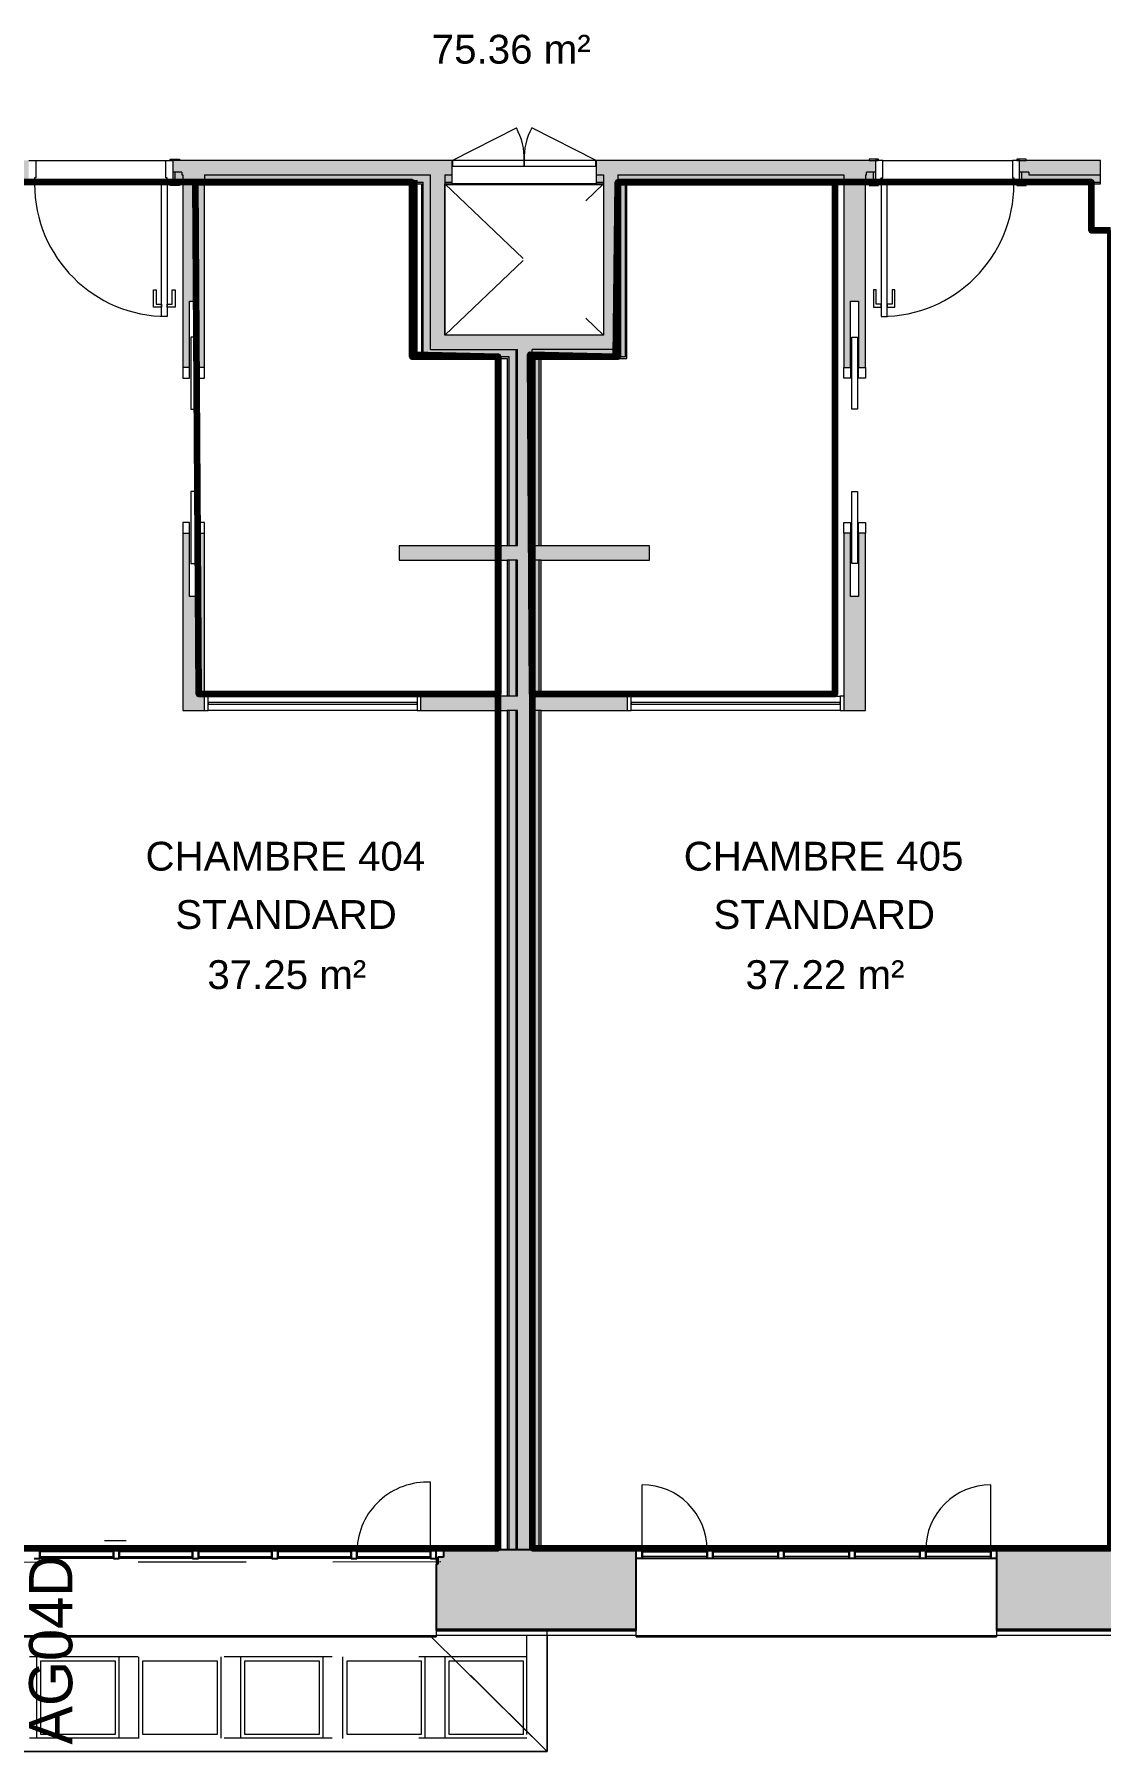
# Model space of a CAD drawing. Header units: metres. Extents: x -227.9 to -141.2, y 39.1 to 91.1.
# Drawn here: x -210.08 to -202.68, y 39.07 to 50.99 of the extents above; entities that cross this region are included whole.
import ezdxf

# ---------------------------------------------------------------- set-up
doc = ezdxf.new("R2010")
doc.units = ezdxf.units.M
doc.linetypes.add('JIS_02_0.7', pattern=[1.35, 0.75, -0.6])
for name, color, linetype, lineweight in [('A-AREA-IDEN', 7, 'Continuous', 9), ('A-DOOR', 7, 'Continuous', 5), ('A-FLOR', 7, 'Continuous', 5), ('A-GLAZ', 7, 'Continuous', 5), ('A-WALL', 7, 'Continuous', 5), ('A-WALL-PATT', 7, 'Continuous', 13), ('G-ANNO-SYMB', 7, 'Continuous', 9), ('I-WALL', 7, 'Continuous', 5)]:
    doc.layers.add(name, color=color, linetype=linetype, lineweight=lineweight)
doc.layers.add('A-DETL', color=94, linetype='Continuous', lineweight=5, true_color=0x00a600)
doc.layers.add('A-DETL-MBND', color=9, linetype='Continuous', lineweight=5, true_color=0xc0c0c0)
doc.layers.add('Chambre', color=40, linetype='Continuous')
doc.layers.add('SDB', color=230, linetype='Continuous')
doc.styles.add('Arial_1', font='arial.ttf', dxfattribs={"height": 0.2})
doc.styles.add('Stencil', font='STENCIL.TTF', dxfattribs={"height": 0.3})

msp = doc.modelspace()

# ---------------------------------------------------------------- hatches: boundary and pattern name
at = {"layer": 'A-WALL', "true_color": 0x808080}
h = msp.add_hatch(color=8, dxfattribs=at)
h.paths.add_polyline_path([(-227.865, 39.92), (-226.843, 39.92), (-226.843, 40.37), (-226.853, 40.37), (-226.853, 40.42), (-226.893, 40.42), (-226.893, 40.47), (-227.865, 40.47), (-227.865, 40.281)])
h.paths.add_polyline_path([(-223.493, 39.92), (-222.152, 39.92), (-222.152, 40.37), (-222.162, 40.37), (-222.162, 40.42), (-222.202, 40.42), (-222.202, 40.47), (-223.443, 40.47), (-223.443, 40.42), (-223.483, 40.42), (-223.483, 40.37), (-223.493, 40.37), (-223.493, 40.281)])
h.paths.add_polyline_path([(-207.292, 39.92), (-205.904, 39.92), (-205.904, 40.37), (-205.914, 40.37), (-205.914, 40.42), (-205.954, 40.42), (-205.954, 40.47), (-207.242, 40.47), (-207.242, 40.42), (-207.282, 40.42), (-207.282, 40.37), (-207.292, 40.37), (-207.292, 40.281)])
h.paths.add_polyline_path([(-203.404, 39.92), (-201.797, 39.92), (-201.797, 40.47), (-203.354, 40.47), (-203.354, 40.42), (-203.394, 40.42), (-203.394, 40.37), (-203.404, 40.37), (-203.404, 40.281)])
h.paths.add_polyline_path([(-190.97, 39.92), (-190.97, 40.37), (-190.98, 40.37), (-190.98, 40.42), (-191.02, 40.42), (-191.02, 40.47), (-192.12, 40.47), (-192.12, 40.42), (-192.16, 40.42), (-192.16, 40.37), (-192.17, 40.37), (-192.17, 39.92)])
h.paths.add_polyline_path([(-188.47, 39.92), (-187.171, 39.92), (-187.171, 40.37), (-187.181, 40.37), (-187.181, 40.42), (-187.221, 40.42), (-187.221, 40.47), (-188.42, 40.47), (-188.42, 40.42), (-188.46, 40.42), (-188.46, 40.37), (-188.47, 40.37), (-188.47, 40.281)])
h.paths.add_polyline_path([(-168.917, 39.92), (-168.917, 40.37), (-168.927, 40.37), (-168.927, 40.42), (-168.967, 40.42), (-168.967, 40.47), (-170.088, 40.47), (-170.088, 40.42), (-170.128, 40.42), (-170.128, 40.37), (-170.138, 40.37), (-170.138, 39.92), (-169.839, 39.92), (-169.839, 40.371), (-169.239, 40.371), (-169.239, 39.92)])
h.paths.add_polyline_path([(-166.417, 39.92), (-164.82, 39.92), (-164.82, 40.37), (-164.83, 40.37), (-164.83, 40.42), (-164.87, 40.42), (-164.87, 40.47), (-166.367, 40.47), (-166.367, 40.42), (-166.407, 40.42), (-166.407, 40.37), (-166.417, 40.37), (-166.417, 40.281)])
h.paths.add_polyline_path([(-152.826, 39.92), (-150.359, 39.92), (-150.359, 40.37), (-150.369, 40.37), (-150.369, 40.42), (-150.409, 40.42), (-150.409, 40.47), (-153.119, 40.47), (-153.119, 40.42), (-153.159, 40.42), (-153.159, 40.37), (-153.168, 40.37), (-153.168, 39.92)])
h = msp.add_hatch(color=8, dxfattribs=at)
h.paths.add_polyline_path([(-205.914, 40.37), (-205.904, 40.37), (-205.904, 40.47), (-205.954, 40.47), (-205.954, 40.42), (-205.914, 40.42), (-205.914, 40.41)])
h.paths.add_polyline_path([(-203.394, 40.37), (-203.394, 40.42), (-203.354, 40.42), (-203.354, 40.47), (-203.404, 40.47), (-203.404, 40.37)])
h = msp.add_hatch(color=8, dxfattribs=at)
h.paths.add_polyline_path([(-227.865, 39.91), (-226.843, 39.91), (-226.843, 39.92), (-227.865, 39.92)])
h.paths.add_polyline_path([(-223.493, 39.91), (-222.152, 39.91), (-222.152, 39.92), (-223.493, 39.92)])
h.paths.add_polyline_path([(-207.292, 39.91), (-205.904, 39.91), (-205.904, 39.92), (-207.292, 39.92)])
h.paths.add_polyline_path([(-203.404, 39.91), (-201.797, 39.91), (-201.797, 39.92), (-203.404, 39.92)])
h.paths.add_polyline_path([(-192.17, 39.91), (-190.97, 39.91), (-190.97, 39.92), (-192.17, 39.92)])
h.paths.add_polyline_path([(-188.47, 39.91), (-187.171, 39.91), (-187.171, 39.92), (-188.47, 39.92)])
h.paths.add_polyline_path([(-168.917, 39.91), (-168.917, 39.92), (-169.239, 39.92), (-169.239, 39.91)])
h.paths.add_polyline_path([(-169.839, 39.91), (-169.839, 39.92), (-170.138, 39.92), (-170.138, 39.91)])
h.paths.add_polyline_path([(-166.417, 39.91), (-164.82, 39.91), (-164.82, 39.92), (-166.417, 39.92)])
h.paths.add_polyline_path([(-152.826, 39.91), (-150.359, 39.91), (-150.359, 39.92), (-153.168, 39.92), (-153.168, 39.91)])
at = {"layer": 'A-WALL-PATT', "lineweight": 5, "true_color": 0xaaaaaa}
h = msp.add_hatch(color=253, dxfattribs=at)
h.paths.add_polyline_path([(-206.727, 40.47), (-206.727, 46.296), (-206.737, 46.296), (-206.737, 40.47)])
h.paths.add_polyline_path([(-206.727, 46.396), (-206.727, 47.339), (-206.737, 47.339), (-206.737, 46.396)])
h.paths.add_polyline_path([(-206.727, 47.439), (-206.727, 48.802), (-206.737, 48.802), (-206.737, 47.439)])
at = {"layer": 'I-WALL', "true_color": 0xaaaaaa}
h = msp.add_hatch(color=253, dxfattribs=at)
h.paths.add_polyline_path([(-210.182, 50.014), (-210.182, 50.032), (-210.119, 50.032), (-210.119, 50.114), (-210.807, 50.114), (-210.807, 50.014), (-210.387, 50.014)])
h.paths.add_polyline_path([(-209.056, 50.014), (-207.182, 50.014), (-207.182, 50.114), (-209.119, 50.114), (-209.119, 50.032), (-209.056, 50.032)])
h.paths.add_polyline_path([(-206.132, 50.014), (-204.307, 50.014), (-204.307, 50.032), (-204.244, 50.032), (-204.244, 50.114), (-206.182, 50.114), (-206.182, 50.014)])
h.paths.add_polyline_path([(-202.682, 50.014), (-202.682, 50.114), (-203.244, 50.114), (-203.244, 50.032), (-203.181, 50.032), (-203.181, 50.014)])
h = msp.add_hatch(color=253, dxfattribs=at)
h.paths.add_polyline_path([(-209.05, 49.964), (-209.05, 50.014), (-209.056, 50.014), (-209.056, 50.032), (-209.106, 50.032), (-209.106, 49.964)])
h.paths.add_polyline_path([(-210.807, 49.964), (-210.132, 49.964), (-210.132, 50.032), (-210.182, 50.032), (-210.182, 50.014), (-210.807, 50.014)])
h.paths.add_polyline_path([(-208.9, 49.964), (-207.332, 49.964), (-207.332, 50.014), (-208.9, 50.014)])
h.paths.add_polyline_path([(-205.982, 49.964), (-204.464, 49.964), (-204.464, 50.014), (-206.032, 50.014), (-206.032, 49.964)])
h.paths.add_polyline_path([(-207.232, 49.964), (-207.182, 49.964), (-207.182, 50.014), (-207.232, 50.014)])
h.paths.add_polyline_path([(-204.257, 49.964), (-204.257, 50.032), (-204.307, 50.032), (-204.307, 50.014), (-204.314, 50.014), (-204.314, 49.964)])
h.paths.add_polyline_path([(-206.182, 49.964), (-206.132, 49.964), (-206.132, 50.014), (-206.182, 50.014)])
h.paths.add_polyline_path([(-203.231, 49.964), (-202.682, 49.964), (-202.682, 50.014), (-203.181, 50.014), (-203.181, 50.032), (-203.231, 50.032)])
h = msp.add_hatch(color=253, dxfattribs=at)
h.paths.add_polyline_path([(-209.119, 49.951), (-209.05, 49.951), (-209.05, 49.964), (-209.106, 49.964), (-209.106, 50.032), (-209.119, 50.032), (-209.119, 49.994)])
h.paths.add_polyline_path([(-210.807, 49.951), (-210.119, 49.951), (-210.119, 50.032), (-210.132, 50.032), (-210.132, 49.964), (-210.807, 49.964)])
h.paths.add_polyline_path([(-208.9, 49.951), (-207.382, 49.951), (-207.382, 49.964), (-208.9, 49.964)])
h.paths.add_polyline_path([(-207.182, 49.951), (-207.182, 49.964), (-207.232, 49.964), (-207.232, 49.951)])
h.paths.add_polyline_path([(-206.132, 49.951), (-206.132, 49.964), (-206.182, 49.964), (-206.182, 49.951)])
h.paths.add_polyline_path([(-204.314, 49.951), (-204.244, 49.951), (-204.244, 50.032), (-204.257, 50.032), (-204.257, 49.964), (-204.314, 49.964)])
h.paths.add_polyline_path([(-203.244, 49.951), (-202.682, 49.951), (-202.682, 49.964), (-203.231, 49.964), (-203.231, 50.032), (-203.244, 50.032), (-203.244, 49.994)])
h.paths.add_polyline_path([(-205.969, 49.951), (-204.464, 49.951), (-204.464, 49.964), (-205.982, 49.964), (-205.982, 49.951)])
h = msp.add_hatch(color=253, dxfattribs=at)
h.paths.add_polyline_path([(-209.05, 46.296), (-208.9, 46.296), (-208.9, 47.527), (-208.948, 47.527), (-208.948, 47.087), (-209.003, 47.087), (-209.003, 47.527), (-209.05, 47.527), (-209.05, 46.711)])
h.paths.add_polyline_path([(-208.948, 48.677), (-208.9, 48.677), (-208.9, 50.014), (-209.05, 50.014), (-209.05, 48.677), (-209.003, 48.677), (-209.003, 49.137), (-208.948, 49.137), (-208.948, 48.854)])
for points in [[(-207.382, 48.739), (-207.382, 49.951), (-207.395, 49.951), (-207.395, 48.739)], [(-207.332, 48.752), (-207.332, 49.964), (-207.382, 49.964), (-207.382, 48.752)], [(-207.332, 48.802), (-207.232, 48.802), (-207.232, 50.014), (-207.332, 50.014), (-207.332, 49.925)], [(-206.032, 48.902), (-206.032, 50.014), (-206.132, 50.014), (-206.132, 48.902)], [(-206.032, 48.802), (-205.982, 48.802), (-205.982, 49.964), (-206.032, 49.964), (-206.032, 48.854)], [(-205.982, 48.752), (-205.969, 48.752), (-205.969, 49.951), (-205.982, 49.951), (-205.982, 48.802)], [(-207.098, 48.802), (-206.032, 48.802), (-206.032, 48.902), (-207.232, 48.902), (-207.232, 48.802)], [(-206.627, 40.47), (-206.627, 48.802), (-206.727, 48.802), (-206.727, 40.47)], [(-206.727, 47.339), (-206.727, 47.439), (-207.55, 47.439), (-207.55, 47.339), (-206.737, 47.339)], [(-206.577, 47.339), (-205.812, 47.339), (-205.812, 47.439), (-206.627, 47.439), (-206.627, 47.339)], [(-206.737, 46.296), (-206.727, 46.296), (-206.727, 46.396), (-207.4, 46.396), (-207.4, 46.296), (-206.787, 46.296)], [(-206.577, 46.296), (-205.964, 46.296), (-205.964, 46.396), (-206.627, 46.396), (-206.627, 46.296)]]:
    msp.add_hatch(color=253, dxfattribs=at).paths.add_polyline_path(points)
h = msp.add_hatch(color=253, dxfattribs=at)
h.paths.add_polyline_path([(-204.314, 46.296), (-204.314, 47.527), (-204.362, 47.527), (-204.362, 47.087), (-204.417, 47.087), (-204.417, 47.527), (-204.464, 47.527), (-204.464, 46.296)])
h.paths.add_polyline_path([(-204.464, 48.677), (-204.417, 48.677), (-204.417, 49.137), (-204.362, 49.137), (-204.362, 48.677), (-204.314, 48.677), (-204.314, 50.014), (-204.464, 50.014), (-204.464, 48.854)])
h = msp.add_hatch(color=253, dxfattribs=at)
h.paths.add_polyline_path([(-205.969, 48.739), (-205.969, 48.752), (-206.577, 48.752), (-206.577, 48.739), (-206.275, 48.739)])
h.paths.add_polyline_path([(-207.382, 48.739), (-206.787, 48.739), (-206.787, 48.752), (-207.382, 48.752)])
h = msp.add_hatch(color=253, dxfattribs=at)
h.paths.add_polyline_path([(-206.275, 48.752), (-205.982, 48.752), (-205.982, 48.802), (-206.627, 48.802), (-206.627, 48.752), (-206.577, 48.752)])
h.paths.add_polyline_path([(-207.332, 48.752), (-206.737, 48.752), (-206.737, 48.802), (-207.332, 48.802)])
h = msp.add_hatch(color=253, dxfattribs=at)
h.paths.add_polyline_path([(-206.737, 40.47), (-206.737, 46.296), (-206.787, 46.296), (-206.787, 40.47)])
h.paths.add_polyline_path([(-206.737, 46.396), (-206.737, 47.339), (-206.787, 47.339), (-206.787, 46.396)])
h.paths.add_polyline_path([(-206.737, 47.439), (-206.737, 48.752), (-206.787, 48.752), (-206.787, 47.439)])
h = msp.add_hatch(color=253, dxfattribs=at)
h.paths.add_polyline_path([(-206.627, 40.47), (-206.577, 40.47), (-206.577, 46.296), (-206.627, 46.296), (-206.627, 41.352)])
h.paths.add_polyline_path([(-206.627, 46.396), (-206.577, 46.396), (-206.577, 47.339), (-206.627, 47.339), (-206.627, 46.711)])
h.paths.add_polyline_path([(-206.577, 47.439), (-206.577, 48.752), (-206.627, 48.752), (-206.627, 47.439)])
h = msp.add_hatch(color=253, dxfattribs=at)
h.paths.add_polyline_path([(-206.787, 40.47), (-206.787, 46.296), (-206.8, 46.296), (-206.8, 40.47)])
h.paths.add_polyline_path([(-206.787, 46.396), (-206.787, 47.339), (-206.8, 47.339), (-206.8, 46.396)])
h.paths.add_polyline_path([(-206.8, 47.439), (-206.787, 47.439), (-206.787, 48.739), (-206.8, 48.739), (-206.8, 47.782)])
h = msp.add_hatch(color=253, dxfattribs=at)
h.paths.add_polyline_path([(-206.564, 40.47), (-206.564, 46.296), (-206.577, 46.296), (-206.577, 40.47)])
h.paths.add_polyline_path([(-206.577, 46.396), (-206.564, 46.396), (-206.564, 47.339), (-206.577, 47.339), (-206.577, 46.711)])
h.paths.add_polyline_path([(-206.577, 47.439), (-206.564, 47.439), (-206.564, 48.739), (-206.577, 48.739), (-206.577, 47.782)])

# ---------------------------------------------------------------- linework, layer by layer
at = {"layer": 'A-DETL', "color": 7, "linetype": 'JIS_02_0.7'}
for p, q in [((-207.232, 48.902), (-206.132, 49.951)), ((-207.232, 49.951), (-206.132, 48.902)), ((-224.21, 40.371), (-207.25, 40.389))]:
    msp.add_line(p, q, dxfattribs=at)
at = {"layer": 'A-DETL', "color": 9, "linetype": 'JIS_02_0.7', "lineweight": 9, "true_color": 0xc0c0c0}
for p, q in [((-206.523, 39.07), (-207.329, 39.876)), ((-206.663, 39.188), (-206.663, 39.878)), ((-206.663, 39.727), (-222.743, 39.727)), ((-210.063, 39.162), (-210.063, 39.727)), ((-210.035, 39.189), (-210.035, 39.699)), ((-210.035, 39.699), (-209.52, 39.699)), ((-209.52, 39.7), (-209.52, 39.189)), ((-209.495, 39.727), (-209.495, 39.164)), ((-209.355, 39.162), (-209.355, 39.727)), ((-209.327, 39.189), (-209.327, 39.699)), ((-209.327, 39.699), (-208.812, 39.699)), ((-208.812, 39.7), (-208.812, 39.189)), ((-208.787, 39.727), (-208.787, 39.164)), ((-208.647, 39.162), (-208.647, 39.727)), ((-208.619, 39.189), (-208.619, 39.699)), ((-208.619, 39.699), (-208.104, 39.699)), ((-208.104, 39.7), (-208.104, 39.189)), ((-208.079, 39.727), (-208.079, 39.164)), ((-207.939, 39.162), (-207.939, 39.727)), ((-207.911, 39.189), (-207.911, 39.699)), ((-207.911, 39.699), (-207.396, 39.699)), ((-207.396, 39.7), (-207.396, 39.189)), ((-207.371, 39.727), (-207.371, 39.164)), ((-207.231, 39.162), (-207.231, 39.727)), ((-207.203, 39.189), (-207.203, 39.699)), ((-207.203, 39.699), (-206.688, 39.699)), ((-206.688, 39.7), (-206.688, 39.189)), ((-206.663, 39.164), (-222.743, 39.164)), ((-209.52, 39.189), (-210.035, 39.189)), ((-208.812, 39.189), (-209.327, 39.189)), ((-208.104, 39.189), (-208.619, 39.189)), ((-207.396, 39.189), (-207.911, 39.189)), ((-206.687, 39.189), (-207.203, 39.189))]:
    msp.add_line(p, q, dxfattribs=at)
at = {"layer": 'A-DETL', "color": 7}
for p, q in [((-206.523, 39.07), (-206.523, 39.914)), ((-222.883, 39.07), (-206.523, 39.07))]:
    msp.add_line(p, q, dxfattribs=at)
at = {"layer": 'A-DETL-MBND', "lineweight": 9}
for p, q in [((-207.328, 39.867), (-206.523, 39.07)), ((-206.523, 39.878), (-206.523, 39.07)), ((-206.523, 39.07), (-222.883, 39.07))]:
    msp.add_line(p, q, dxfattribs=at)
at = {"layer": 'A-DOOR', "color": 9, "true_color": 0xc0c0c0}
for p, q in [((-207.182, 50.114), (-206.736, 50.341)), ((-206.182, 50.114), (-206.628, 50.341)), ((-210.119, 50.114), (-210.069, 50.114)), ((-210.069, 50.114), (-210.069, 49.994)), ((-209.169, 50.114), (-209.119, 50.114)), ((-209.169, 49.994), (-209.169, 50.114)), ((-209.139, 50.124), (-209.074, 50.124)), ((-209.139, 50.114), (-209.139, 50.124)), ((-209.074, 50.114), (-209.139, 50.114)), ((-209.119, 50.114), (-209.119, 49.951)), ((-209.074, 50.124), (-209.074, 50.114)), ((-204.224, 50.124), (-204.289, 50.124)), ((-204.289, 50.124), (-204.289, 50.114)), ((-204.289, 50.114), (-204.224, 50.114)), ((-204.194, 50.114), (-204.244, 50.114)), ((-204.244, 50.114), (-204.244, 49.951)), ((-204.224, 50.114), (-204.224, 50.124)), ((-204.194, 49.994), (-204.194, 50.114)), ((-203.244, 50.114), (-203.294, 50.114)), ((-203.294, 50.114), (-203.294, 49.994)), ((-203.199, 50.124), (-203.264, 50.124)), ((-203.264, 50.124), (-203.264, 50.114)), ((-203.264, 50.114), (-203.199, 50.114)), ((-203.244, 49.951), (-203.244, 50.114)), ((-203.199, 50.114), (-203.199, 50.124)), ((-210.079, 49.951), (-210.119, 49.951)), ((-210.079, 49.994), (-210.079, 49.951)), ((-210.069, 49.994), (-210.079, 49.994)), ((-209.159, 49.994), (-209.169, 49.994)), ((-209.159, 49.951), (-209.159, 49.994)), ((-209.119, 49.951), (-209.159, 49.951)), ((-209.139, 49.951), (-209.074, 49.951)), ((-209.139, 49.941), (-209.139, 49.951)), ((-209.074, 49.951), (-209.074, 49.941)), ((-204.224, 49.951), (-204.289, 49.951)), ((-204.289, 49.951), (-204.289, 49.941)), ((-204.244, 49.951), (-204.204, 49.951)), ((-204.224, 49.941), (-204.224, 49.951)), ((-204.204, 49.951), (-204.204, 49.994)), ((-204.204, 49.994), (-204.194, 49.994)), ((-203.294, 49.994), (-203.284, 49.994)), ((-203.284, 49.994), (-203.284, 49.951)), ((-203.284, 49.951), (-203.244, 49.951)), ((-203.199, 49.951), (-203.264, 49.951)), ((-203.264, 49.951), (-203.264, 49.941)), ((-203.199, 49.941), (-203.199, 49.951)), ((-209.074, 49.941), (-209.139, 49.941)), ((-204.289, 49.941), (-204.224, 49.941)), ((-203.264, 49.941), (-203.199, 49.941)), ((-209.003, 48.677), (-209.05, 48.677)), ((-209.05, 48.677), (-209.05, 48.602)), ((-209.003, 48.602), (-209.003, 48.677)), ((-208.9, 48.677), (-208.948, 48.677)), ((-208.948, 48.677), (-208.948, 48.602)), ((-208.9, 48.602), (-208.9, 48.677)), ((-204.464, 48.677), (-204.417, 48.677)), ((-204.464, 48.602), (-204.464, 48.677)), ((-204.417, 48.677), (-204.417, 48.602)), ((-204.362, 48.677), (-204.314, 48.677)), ((-204.362, 48.602), (-204.362, 48.677)), ((-204.314, 48.677), (-204.314, 48.602)), ((-209.05, 48.602), (-209.003, 48.602)), ((-208.948, 48.602), (-208.9, 48.602)), ((-204.417, 48.602), (-204.464, 48.602)), ((-204.314, 48.602), (-204.362, 48.602)), ((-209.003, 47.602), (-209.05, 47.602)), ((-209.05, 47.602), (-209.05, 47.527)), ((-209.003, 47.527), (-209.003, 47.602)), ((-208.9, 47.602), (-208.948, 47.602)), ((-208.948, 47.602), (-208.948, 47.527)), ((-208.9, 47.527), (-208.9, 47.602)), ((-204.464, 47.602), (-204.417, 47.602)), ((-204.464, 47.527), (-204.464, 47.602)), ((-204.417, 47.602), (-204.417, 47.527)), ((-204.362, 47.602), (-204.314, 47.602)), ((-204.362, 47.527), (-204.362, 47.602)), ((-204.314, 47.602), (-204.314, 47.527)), ((-209.05, 47.527), (-209.003, 47.527)), ((-208.948, 47.527), (-208.9, 47.527)), ((-204.417, 47.527), (-204.464, 47.527)), ((-204.314, 47.527), (-204.362, 47.527))]:
    msp.add_line(p, q, dxfattribs=at)
at = {"layer": 'A-DOOR', "color": 9, "lineweight": 9, "true_color": 0xc0c0c0}
for p, q in [((-206.683, 50.114), (-207.18, 50.114)), ((-207.18, 50.114), (-207.18, 50.074)), ((-207.18, 50.074), (-206.683, 50.074)), ((-206.683, 50.074), (-206.683, 50.114)), ((-206.681, 50.114), (-206.681, 50.074)), ((-206.184, 50.114), (-206.681, 50.114)), ((-206.681, 50.074), (-206.184, 50.074)), ((-206.184, 50.074), (-206.184, 50.114))]:
    msp.add_line(p, q, dxfattribs=at)
at = {"layer": 'A-DOOR'}
for p, q in [((-209.199, 49.951), (-209.159, 49.951)), ((-209.199, 49.031), (-209.199, 49.951)), ((-209.159, 49.951), (-209.159, 49.031)), ((-204.204, 49.951), (-204.204, 49.031)), ((-204.164, 49.951), (-204.204, 49.951)), ((-204.164, 49.031), (-204.164, 49.951)), ((-209.254, 49.216), (-209.234, 49.216)), ((-209.254, 49.096), (-209.254, 49.216)), ((-209.234, 49.216), (-209.234, 49.116)), ((-209.234, 49.116), (-209.199, 49.116)), ((-209.199, 49.116), (-209.199, 49.096)), ((-209.159, 49.116), (-209.124, 49.116)), ((-209.159, 49.096), (-209.159, 49.116)), ((-209.124, 49.216), (-209.104, 49.216)), ((-209.124, 49.116), (-209.124, 49.216)), ((-209.104, 49.216), (-209.104, 49.096)), ((-204.239, 49.216), (-204.259, 49.216)), ((-204.259, 49.216), (-204.259, 49.096)), ((-204.239, 49.116), (-204.239, 49.216)), ((-204.204, 49.116), (-204.239, 49.116)), ((-204.204, 49.096), (-204.204, 49.116)), ((-204.129, 49.116), (-204.164, 49.116)), ((-204.164, 49.116), (-204.164, 49.096)), ((-204.109, 49.216), (-204.129, 49.216)), ((-204.129, 49.216), (-204.129, 49.116)), ((-204.109, 49.096), (-204.109, 49.216)), ((-209.199, 49.096), (-209.254, 49.096)), ((-209.159, 49.031), (-209.199, 49.031)), ((-209.104, 49.096), (-209.159, 49.096)), ((-204.259, 49.096), (-204.204, 49.096)), ((-204.204, 49.031), (-204.164, 49.031)), ((-204.164, 49.096), (-204.109, 49.096)), ((-208.955, 48.887), (-208.995, 48.887)), ((-208.995, 48.887), (-208.995, 48.387)), ((-208.955, 48.387), (-208.955, 48.887)), ((-204.409, 48.887), (-204.369, 48.887)), ((-204.409, 48.387), (-204.409, 48.887)), ((-204.369, 48.887), (-204.369, 48.387)), ((-208.995, 48.387), (-208.955, 48.387)), ((-204.369, 48.387), (-204.409, 48.387)), ((-208.955, 47.817), (-208.995, 47.817)), ((-208.995, 47.817), (-208.995, 47.317)), ((-208.955, 47.317), (-208.955, 47.817)), ((-204.409, 47.317), (-204.409, 47.817)), ((-204.409, 47.817), (-204.369, 47.817)), ((-204.369, 47.817), (-204.369, 47.317)), ((-208.995, 47.317), (-208.955, 47.317)), ((-204.369, 47.317), (-204.409, 47.317))]:
    msp.add_line(p, q, dxfattribs=at)
at = {"layer": 'A-DOOR', "color": 9, "true_color": 0xc0c0c0}
for centre, start, end in [((-207.136, 50.124), 358.6205, 28.3795), ((-206.228, 50.124), 151.6205, 181.3795)]:
    msp.add_arc(centre, 0.455, start, end, dxfattribs=at)
at = {"layer": 'A-DOOR'}
for centre, start, end in [((-209.159, 49.951), 180, 270), ((-204.204, 49.951), 270, 0)]:
    msp.add_arc(centre, 0.92, start, end, dxfattribs=at)
at = {"layer": 'A-FLOR'}
for p, q in [((-210.069, 50.114), (-209.169, 50.114)), ((-204.194, 50.114), (-203.294, 50.114))]:
    msp.add_line(p, q, dxfattribs=at)
at = {"layer": 'A-FLOR', "lineweight": 9}
for p, q in [((-207.231, 49.948), (-206.132, 49.948)), ((-207.231, 48.901), (-207.231, 49.948))]:
    msp.add_line(p, q, dxfattribs=at)
at = {"layer": 'A-GLAZ', "lineweight": 13}
for p, q in [((-208.875, 46.396), (-208.9, 46.396)), ((-208.875, 46.296), (-208.875, 46.396)), ((-207.4, 46.396), (-207.425, 46.396)), ((-207.425, 46.396), (-207.425, 46.296)), ((-205.939, 46.396), (-205.964, 46.396)), ((-205.939, 46.296), (-205.939, 46.396)), ((-204.464, 46.396), (-204.489, 46.396)), ((-204.489, 46.396), (-204.489, 46.296)), ((-208.9, 46.296), (-208.875, 46.296)), ((-207.425, 46.351), (-208.875, 46.351)), ((-208.875, 46.351), (-208.875, 46.341)), ((-208.875, 46.341), (-207.425, 46.341)), ((-207.425, 46.341), (-207.425, 46.351)), ((-207.425, 46.296), (-207.4, 46.296)), ((-205.964, 46.296), (-205.939, 46.296)), ((-204.489, 46.351), (-205.939, 46.351)), ((-205.939, 46.351), (-205.939, 46.341)), ((-205.939, 46.341), (-204.489, 46.341)), ((-204.489, 46.341), (-204.489, 46.351)), ((-204.489, 46.296), (-204.464, 46.296))]:
    msp.add_line(p, q, dxfattribs=at)
at = {"layer": 'A-GLAZ'}
for p, q in [((-208.875, 46.396), (-207.425, 46.396)), ((-205.939, 46.396), (-204.489, 46.396)), ((-207.425, 46.296), (-208.875, 46.296)), ((-204.489, 46.296), (-205.939, 46.296))]:
    msp.add_line(p, q, dxfattribs=at)
at = {"layer": 'A-GLAZ', "lineweight": 9}
for p, q in [((-207.332, 40.47), (-207.332, 40.939)), ((-205.864, 40.47), (-205.864, 40.922)), ((-203.444, 40.47), (-203.444, 40.922)), ((-210.042, 40.47), (-209.532, 40.47)), ((-209.532, 40.41), (-210.042, 40.41)), ((-209.492, 40.47), (-208.982, 40.47)), ((-208.982, 40.41), (-209.492, 40.41)), ((-208.942, 40.47), (-208.432, 40.47)), ((-208.432, 40.41), (-208.942, 40.41)), ((-208.392, 40.47), (-207.882, 40.47)), ((-207.882, 40.41), (-208.392, 40.41)), ((-207.842, 40.47), (-207.332, 40.47)), ((-207.332, 40.41), (-207.842, 40.41)), ((-207.292, 40.41), (-207.292, 40.37)), ((-205.412, 40.47), (-205.864, 40.47)), ((-205.864, 40.41), (-205.412, 40.41)), ((-204.92, 40.47), (-205.372, 40.47)), ((-205.372, 40.41), (-204.92, 40.41)), ((-204.428, 40.47), (-204.88, 40.47)), ((-204.88, 40.41), (-204.428, 40.41)), ((-203.936, 40.47), (-204.388, 40.47)), ((-204.388, 40.41), (-203.936, 40.41)), ((-203.444, 40.47), (-203.896, 40.47)), ((-203.896, 40.41), (-203.444, 40.41)), ((-210.632, 39.877), (-207.292, 39.877)), ((-210.632, 39.867), (-207.292, 39.867)), ((-207.292, 39.91), (-207.292, 39.877)), ((-207.292, 39.877), (-207.292, 39.867)), ((-205.904, 39.877), (-205.904, 39.91)), ((-205.904, 39.867), (-205.904, 39.877)), ((-205.904, 39.877), (-203.404, 39.877)), ((-205.904, 39.867), (-203.404, 39.867)), ((-203.404, 39.91), (-203.404, 39.877)), ((-203.404, 39.877), (-203.404, 39.867))]:
    msp.add_line(p, q, dxfattribs=at)
at = {"layer": 'A-GLAZ', "lineweight": 25}
for p, q in [((-210.042, 40.47), (-210.082, 40.47)), ((-210.082, 40.41), (-210.042, 40.41)), ((-210.042, 40.41), (-210.042, 40.47)), ((-209.532, 40.458), (-210.042, 40.458)), ((-210.042, 40.458), (-210.042, 40.422)), ((-210.042, 40.422), (-209.532, 40.422)), ((-209.492, 40.47), (-209.532, 40.47)), ((-209.532, 40.47), (-209.532, 40.41)), ((-209.532, 40.422), (-209.532, 40.458)), ((-209.532, 40.41), (-209.492, 40.41)), ((-209.492, 40.41), (-209.492, 40.47)), ((-208.982, 40.458), (-209.492, 40.458)), ((-209.492, 40.458), (-209.492, 40.422)), ((-209.492, 40.422), (-208.982, 40.422)), ((-208.942, 40.47), (-208.982, 40.47)), ((-208.982, 40.47), (-208.982, 40.41)), ((-208.982, 40.422), (-208.982, 40.458)), ((-208.982, 40.41), (-208.942, 40.41)), ((-208.942, 40.41), (-208.942, 40.47)), ((-208.432, 40.458), (-208.942, 40.458)), ((-208.942, 40.458), (-208.942, 40.422)), ((-208.942, 40.422), (-208.432, 40.422)), ((-208.392, 40.47), (-208.432, 40.47)), ((-208.432, 40.47), (-208.432, 40.41)), ((-208.432, 40.422), (-208.432, 40.458)), ((-208.432, 40.41), (-208.392, 40.41)), ((-208.392, 40.41), (-208.392, 40.47)), ((-207.882, 40.458), (-208.392, 40.458)), ((-208.392, 40.458), (-208.392, 40.422)), ((-208.392, 40.422), (-207.882, 40.422)), ((-207.842, 40.47), (-207.882, 40.47)), ((-207.882, 40.47), (-207.882, 40.41)), ((-207.882, 40.422), (-207.882, 40.458)), ((-207.882, 40.41), (-207.842, 40.41)), ((-207.842, 40.41), (-207.842, 40.47)), ((-207.332, 40.458), (-207.842, 40.458)), ((-207.842, 40.458), (-207.842, 40.422)), ((-207.842, 40.422), (-207.332, 40.422)), ((-207.292, 40.47), (-207.332, 40.47)), ((-207.332, 40.47), (-207.332, 40.41)), ((-207.332, 40.422), (-207.332, 40.458)), ((-207.332, 40.41), (-207.292, 40.41)), ((-207.292, 40.41), (-207.292, 40.47)), ((-205.904, 40.41), (-205.904, 40.47)), ((-205.904, 40.47), (-205.864, 40.47)), ((-205.864, 40.41), (-205.904, 40.41)), ((-205.864, 40.47), (-205.864, 40.41)), ((-205.864, 40.422), (-205.864, 40.458)), ((-205.864, 40.458), (-205.412, 40.458)), ((-205.412, 40.422), (-205.864, 40.422)), ((-205.412, 40.41), (-205.412, 40.47)), ((-205.412, 40.47), (-205.372, 40.47)), ((-205.412, 40.458), (-205.412, 40.422)), ((-205.372, 40.41), (-205.412, 40.41)), ((-205.372, 40.47), (-205.372, 40.41)), ((-205.372, 40.422), (-205.372, 40.458)), ((-205.372, 40.458), (-204.92, 40.458)), ((-204.92, 40.422), (-205.372, 40.422)), ((-204.92, 40.41), (-204.92, 40.47)), ((-204.92, 40.47), (-204.88, 40.47)), ((-204.92, 40.458), (-204.92, 40.422)), ((-204.88, 40.41), (-204.92, 40.41)), ((-204.88, 40.47), (-204.88, 40.41)), ((-204.88, 40.422), (-204.88, 40.458)), ((-204.88, 40.458), (-204.428, 40.458)), ((-204.428, 40.422), (-204.88, 40.422)), ((-204.428, 40.41), (-204.428, 40.47)), ((-204.428, 40.47), (-204.388, 40.47)), ((-204.428, 40.458), (-204.428, 40.422)), ((-204.388, 40.41), (-204.428, 40.41)), ((-204.388, 40.47), (-204.388, 40.41)), ((-204.388, 40.422), (-204.388, 40.458)), ((-204.388, 40.458), (-203.936, 40.458)), ((-203.936, 40.422), (-204.388, 40.422)), ((-203.936, 40.41), (-203.936, 40.47)), ((-203.936, 40.47), (-203.896, 40.47)), ((-203.936, 40.458), (-203.936, 40.422)), ((-203.896, 40.41), (-203.936, 40.41)), ((-203.896, 40.47), (-203.896, 40.41)), ((-203.896, 40.422), (-203.896, 40.458)), ((-203.896, 40.458), (-203.444, 40.458)), ((-203.444, 40.422), (-203.896, 40.422)), ((-203.444, 40.41), (-203.444, 40.47)), ((-203.444, 40.47), (-203.404, 40.47)), ((-203.444, 40.458), (-203.444, 40.422)), ((-203.404, 40.41), (-203.444, 40.41)), ((-203.404, 40.47), (-203.404, 40.41))]:
    msp.add_line(p, q, dxfattribs=at)
at = {"layer": 'A-GLAZ', "lineweight": 9}
for centre, radius, start, end in [((-207.356, 40.454), 0.486, 87.1419, 178.1318), ((-205.864, 40.47), 0.452, 360, 90), ((-203.444, 40.47), 0.452, 90, 180)]:
    msp.add_arc(centre, radius, start, end, dxfattribs=at)
at = {"layer": 'A-WALL'}
for p, q in [((-209.056, 50.032), (-209.119, 50.032)), ((-209.106, 50.032), (-209.106, 49.964)), ((-209.106, 49.964), (-209.05, 49.964)), ((-209.056, 50.032), (-209.056, 50.014)), ((-209.056, 50.014), (-209.05, 50.014)), ((-209.05, 50.014), (-209.05, 49.951)), ((-208.9, 50.014), (-207.332, 50.014)), ((-208.9, 50.014), (-208.9, 49.951)), ((-208.9, 49.964), (-207.382, 49.964)), ((-207.382, 48.752), (-207.382, 49.964)), ((-207.332, 48.802), (-207.332, 50.014)), ((-207.232, 50.014), (-207.182, 50.014)), ((-207.232, 50.014), (-207.232, 49.951)), ((-207.232, 49.964), (-207.182, 49.964)), ((-206.182, 50.014), (-206.132, 50.014)), ((-206.182, 49.964), (-206.132, 49.964)), ((-206.132, 50.014), (-206.132, 49.951)), ((-206.032, 50.014), (-204.464, 50.014)), ((-206.032, 50.014), (-206.032, 48.802)), ((-205.982, 49.964), (-204.464, 49.964)), ((-205.982, 49.964), (-205.982, 48.752)), ((-204.464, 50.014), (-204.464, 49.951)), ((-204.314, 50.014), (-204.307, 50.014)), ((-204.314, 50.014), (-204.314, 49.951)), ((-204.314, 49.964), (-204.257, 49.964)), ((-204.244, 50.032), (-204.307, 50.032)), ((-204.307, 50.014), (-204.307, 50.032)), ((-204.257, 49.964), (-204.257, 50.032)), ((-203.181, 50.032), (-203.244, 50.032)), ((-203.231, 50.032), (-203.231, 49.964)), ((-203.231, 49.964), (-202.682, 49.964)), ((-203.181, 50.032), (-203.181, 50.014)), ((-203.181, 50.014), (-202.682, 50.014)), ((-206.787, 48.752), (-207.382, 48.752)), ((-207.332, 48.802), (-206.727, 48.802)), ((-206.787, 47.439), (-206.787, 48.752)), ((-206.737, 47.439), (-206.737, 48.802)), ((-206.727, 47.439), (-206.727, 48.802)), ((-206.032, 48.802), (-206.627, 48.802)), ((-206.627, 47.439), (-206.627, 48.802)), ((-205.982, 48.752), (-206.577, 48.752)), ((-206.577, 47.439), (-206.577, 48.752)), ((-206.727, 47.439), (-206.8, 47.439)), ((-206.727, 47.339), (-206.8, 47.339)), ((-206.787, 46.396), (-206.787, 47.339)), ((-206.737, 46.396), (-206.737, 47.339)), ((-206.727, 46.396), (-206.727, 47.339)), ((-206.564, 47.439), (-206.627, 47.439)), ((-206.627, 46.396), (-206.627, 47.339)), ((-206.564, 47.339), (-206.627, 47.339)), ((-206.577, 46.396), (-206.577, 47.339)), ((-206.727, 46.396), (-206.8, 46.396)), ((-206.564, 46.396), (-206.627, 46.396)), ((-206.727, 46.296), (-206.8, 46.296)), ((-206.787, 40.47), (-206.787, 46.296)), ((-206.737, 40.47), (-206.737, 46.296)), ((-206.727, 40.47), (-206.727, 46.296)), ((-206.627, 40.47), (-206.627, 46.296)), ((-206.564, 46.296), (-206.627, 46.296)), ((-206.577, 40.47), (-206.577, 46.296))]:
    msp.add_line(p, q, dxfattribs=at)
at = {"layer": 'A-WALL', "lineweight": 9}
for p, q in [((-207.292, 40.47), (-207.242, 40.47)), ((-205.904, 39.92), (-207.292, 39.92)), ((-201.797, 39.92), (-203.404, 39.92))]:
    msp.add_line(p, q, dxfattribs=at)
at = {"layer": 'A-WALL', "lineweight": 25}
for p, q in [((-207.242, 40.42), (-207.282, 40.42)), ((-207.282, 40.42), (-207.282, 40.37)), ((-205.954, 40.47), (-207.242, 40.47)), ((-207.242, 40.47), (-207.242, 40.42)), ((-205.904, 40.47), (-205.954, 40.47)), ((-205.904, 40.37), (-205.904, 40.41)), ((-203.354, 40.47), (-203.404, 40.47)), ((-203.404, 40.41), (-203.404, 40.37)), ((-201.797, 40.47), (-203.354, 40.47)), ((-207.282, 40.37), (-207.292, 40.37)), ((-207.292, 40.37), (-207.292, 39.91)), ((-205.904, 39.91), (-205.904, 40.37)), ((-203.404, 40.37), (-203.404, 39.91)), ((-207.292, 39.91), (-205.904, 39.91)), ((-203.404, 39.91), (-201.797, 39.91))]:
    msp.add_line(p, q, dxfattribs=at)
at = {"layer": 'A-WALL', "lineweight": 13}
for p, q in [((-207.292, 39.878), (-205.904, 39.878)), ((-203.404, 39.878), (-201.747, 39.878))]:
    msp.add_line(p, q, dxfattribs=at)
at = {"layer": 'Chambre', "lineweight": 140}
for points in [[(-206.863, 48.752), (-207.458, 48.752), (-207.458, 49.964), (-210.87, 49.964), (-210.877, 40.483), (-206.863, 40.483), (-206.863, 48.752)], [(-202.613, 49.627), (-202.745, 49.627), (-202.745, 49.964), (-206.032, 49.964), (-206.032, 48.815), (-206.032, 48.752), (-206.627, 48.752), (-206.627, 40.483), (-202.613, 40.483), (-202.613, 49.627)]]:
    msp.add_lwpolyline(points, dxfattribs=at)
at = {"layer": 'G-ANNO-SYMB'}
msp.add_line((-209.444, 40.533), (-209.594, 40.533), dxfattribs=at)
at = {"layer": 'I-WALL'}
for p, q in [((-210.069, 50.114), (-209.169, 50.114)), ((-207.182, 50.114), (-207.18, 50.114)), ((-206.683, 50.114), (-206.681, 50.114)), ((-206.184, 50.114), (-206.182, 50.114)), ((-204.194, 50.114), (-203.294, 50.114)), ((-209.199, 49.951), (-210.079, 49.951)), ((-206.182, 49.951), (-207.182, 49.951)), ((-203.284, 49.951), (-204.164, 49.951))]:
    msp.add_line(p, q, dxfattribs=at)
at = {"layer": 'I-WALL', "lineweight": 13}
for p, q in [((-207.182, 50.114), (-209.074, 50.114)), ((-207.182, 49.951), (-207.182, 50.114)), ((-204.289, 50.114), (-206.182, 50.114)), ((-206.182, 50.114), (-206.182, 49.951)), ((-202.682, 50.114), (-203.199, 50.114)), ((-202.682, 49.951), (-202.682, 50.114)), ((-209.074, 49.951), (-209.05, 49.951)), ((-209.05, 49.951), (-209.05, 48.677)), ((-208.9, 49.951), (-207.395, 49.951)), ((-208.9, 48.677), (-208.9, 49.951)), ((-207.395, 49.951), (-207.395, 48.739)), ((-207.232, 49.951), (-207.182, 49.951)), ((-207.232, 48.902), (-207.232, 49.951)), ((-206.182, 49.951), (-206.132, 49.951)), ((-206.132, 49.951), (-206.132, 48.902)), ((-205.969, 49.951), (-204.464, 49.951)), ((-205.969, 48.739), (-205.969, 49.951)), ((-204.464, 49.951), (-204.464, 48.677)), ((-204.314, 49.951), (-204.289, 49.951)), ((-204.314, 48.677), (-204.314, 49.951)), ((-203.199, 49.951), (-202.682, 49.951)), ((-209.003, 48.677), (-209.003, 49.137)), ((-209.003, 49.137), (-208.948, 49.137)), ((-208.948, 49.137), (-208.948, 48.677)), ((-204.417, 48.677), (-204.417, 49.137)), ((-204.417, 49.137), (-204.362, 49.137)), ((-204.362, 49.137), (-204.362, 48.677)), ((-206.132, 48.902), (-207.232, 48.902)), ((-207.395, 48.739), (-206.8, 48.739)), ((-206.8, 48.739), (-206.8, 47.439)), ((-206.564, 48.739), (-205.969, 48.739)), ((-206.564, 47.439), (-206.564, 48.739)), ((-209.05, 47.527), (-209.05, 46.296)), ((-209.003, 47.087), (-209.003, 47.527)), ((-208.948, 47.527), (-208.948, 47.087)), ((-208.9, 46.296), (-208.9, 47.527)), ((-204.464, 47.527), (-204.464, 46.296)), ((-204.417, 47.087), (-204.417, 47.527)), ((-204.362, 47.527), (-204.362, 47.087)), ((-204.314, 46.296), (-204.314, 47.527)), ((-206.8, 47.439), (-207.55, 47.439)), ((-207.55, 47.439), (-207.55, 47.339)), ((-207.55, 47.339), (-206.8, 47.339)), ((-206.8, 47.339), (-206.8, 46.396)), ((-205.812, 47.439), (-206.564, 47.439)), ((-206.564, 46.396), (-206.564, 47.339)), ((-206.564, 47.339), (-205.812, 47.339)), ((-205.812, 47.339), (-205.812, 47.439)), ((-208.948, 47.087), (-209.003, 47.087)), ((-204.362, 47.087), (-204.417, 47.087)), ((-206.8, 46.396), (-207.4, 46.396)), ((-207.4, 46.396), (-207.4, 46.296)), ((-205.964, 46.396), (-206.564, 46.396)), ((-205.964, 46.296), (-205.964, 46.396)), ((-209.05, 46.296), (-208.9, 46.296)), ((-207.4, 46.296), (-206.8, 46.296)), ((-206.8, 46.296), (-206.8, 40.47)), ((-206.564, 40.47), (-206.564, 46.296)), ((-206.564, 46.296), (-205.964, 46.296)), ((-204.464, 46.296), (-204.314, 46.296)), ((-206.8, 40.47), (-206.564, 40.47))]:
    msp.add_line(p, q, dxfattribs=at)
at = {"layer": 'SDB', "lineweight": 140}
for points in [[(-207.445, 49.977), (-207.445, 48.766), (-206.863, 48.753), (-206.863, 46.409), (-208.938, 46.409), (-208.963, 49.964), (-207.458, 49.964)], [(-204.527, 49.964), (-204.527, 46.409), (-206.627, 46.409), (-206.64, 48.766), (-206.045, 48.753), (-206.032, 49.964), (-204.527, 49.964)]]:
    msp.add_lwpolyline(points, dxfattribs=at)

# ---------------------------------------------------------------- texts
at = {"layer": 'A-AREA-IDEN', "color": 164, "true_color": 0x0029a5, "style": 'Arial_1'}
for s, p in [('75.36 m²', (-207.323, 50.786)), ('CHAMBRE 404', (-209.309, 45.185)), ('CHAMBRE 405', (-205.575, 45.185)), ('STANDARD', (-209.102, 44.78)), ('STANDARD', (-205.368, 44.78)), ('37.25 m²', (-208.88, 44.363)), ('37.22 m²', (-205.146, 44.363))]:
    msp.add_text(s, height=0.2, dxfattribs=at).set_placement(p)
at = {"layer": 'G-ANNO-SYMB', "style": 'Stencil'}
msp.add_text('AG04D', height=0.3, rotation=90, dxfattribs=at).set_placement((-209.817, 39.119))

doc.saveas('drawing.dxf')
